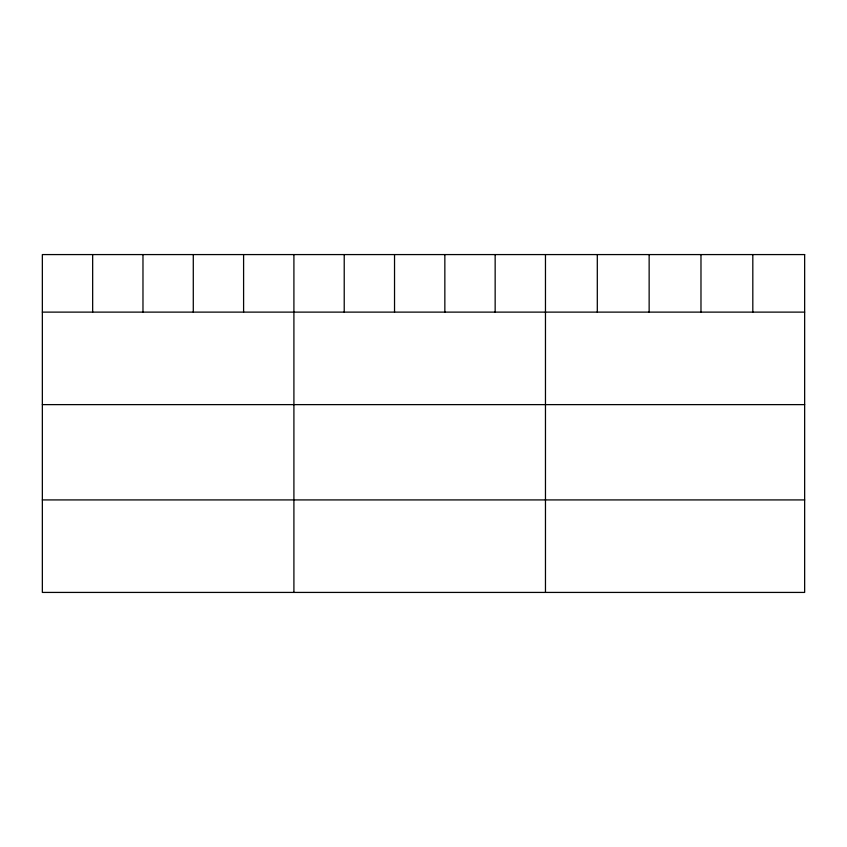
<?xml version="1.0" encoding="UTF-8"?>
<svg xmlns="http://www.w3.org/2000/svg" width="847" height="847" viewBox="0 0 847 847"><rect width="100%" height="100%" fill="white"/><g stroke="black" fill="none" stroke-linecap="round" stroke-linejoin="round"><path stroke-width="1.27" d="M42.35 312.12L804.65 312.12M42.35 404.622L804.65 404.622M42.35 499.921L804.65 499.921M752.814 254.576L752.814 312.12M700.977 254.576L700.977 312.12M649.141 254.576L649.141 312.12M597.304 254.576L597.304 312.12M545.468 254.576L545.468 592.424M495.156 254.576L495.156 312.12M444.844 254.576L444.844 312.12M394.533 254.576L394.533 312.12M344.221 254.576L344.221 312.12M293.909 254.576L293.909 592.424M243.597 254.576L243.597 312.12M193.285 254.576L193.285 312.12M142.974 254.576L142.974 312.12M92.662 254.576L92.662 312.12M804.65 254.576L42.35 254.576L42.35 592.424L804.65 592.424L804.65 254.576"/></g></svg>
